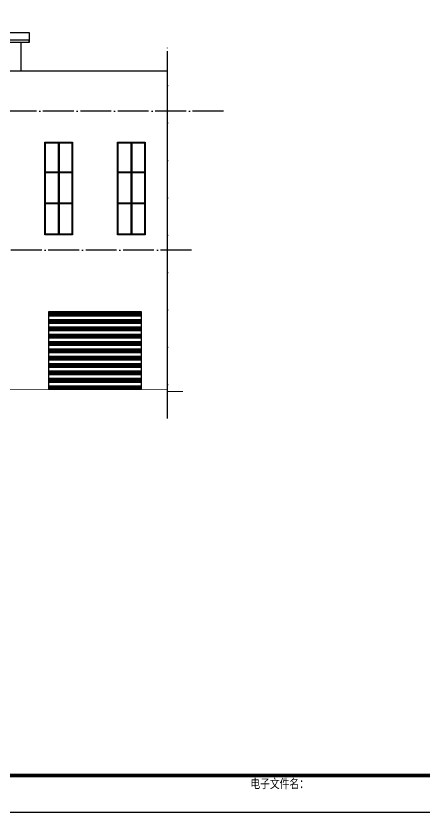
# Model space of a CAD drawing. Extents: x -446699 to 757189, y -606167 to -103070.
# Drawn here: x -130417 to -104001, y -381636 to -330085 of the extents above; entities that cross this region are included whole.
import ezdxf

# ---------------------------------------------------------------- set-up
doc = ezdxf.new("R2010")
doc.units = 0
doc.header["$LTSCALE"] = 1000
doc.header["$MEASUREMENT"] = 0
doc.linetypes.add('DOTE', pattern=[2.42, 2, -0.2, 0.02, -0.2])
for name, color, linetype in [('14', 14, 'Continuous'), ('DOTE', 1, 'Continuous'), ('E_WINDOW', 2, 'Continuous'), ('PUB_TITLE', 4, 'Continuous')]:
    doc.layers.add(name, color=color, linetype=linetype)
doc.styles.add('HZTXT', font='romane.shx', dxfattribs={"width": 0.7, "bigfont": 'hztxt.shx'})

# ---------------------------------------------------------------- blocks, each defined once
blk = doc.blocks.new('YHYHHRR')
at = {"layer": '14', "style": 'HZTXT', "width": 0.85}
blk.add_text('电子文件名：', height=450, rotation=359.9997, dxfattribs=at).set_placement((242776, 460265))
blk = doc.blocks.new('34TTEHH')
at = {"color": 4}
for p, q in [((-110783, -302570), (-110783, -308470)), ((-110733, -302570), (-110733, -308470)), ((-109908, -304470), (-111608, -304470)), ((-109908, -304520), (-111608, -304520)), ((-109908, -306470), (-111608, -306470)), ((-109908, -306520), (-111608, -306520))]:
    blk.add_line(p, q, dxfattribs=at)
at = {"color": 2}
blk.add_lwpolyline([(-111658, -302520), (-109858, -302520), (-109858, -308520), (-111658, -308520)], close=True, dxfattribs=at)
at = {"color": 4}
blk.add_lwpolyline([(-111608, -302570), (-109908, -302570), (-109908, -308470), (-111608, -308470)], close=True, dxfattribs=at)

msp = doc.modelspace()

# ---------------------------------------------------------------- hatches: boundary and pattern name
h = msp.add_hatch()
h.set_pattern_fill('ANSI34', color=8, scale=50, angle=135)
h.set_pattern_definition([(180, (-83155, -10889.25), (-3e-14, -476.25), []), (180, (-83234.36, -10809.87), (-3e-14, -476.25), []), (180, (-83313.73, -10730.5), (-3e-14, -476.25), []), (180, (-83393.1, -10651.12), (-3e-14, -476.25), [])])
h.paths.add_polyline_path([(-128299.8, -354256.1), (-122299.8, -354256.1), (-122299.8, -349256.1), (-128299.8, -349256.1)])

# ---------------------------------------------------------------- linework, layer by layer
at = {"color": 8}
msp.add_line((-130099.8, -331796.1), (-130099.8, -333606.1), dxfattribs=at)
msp.add_lwpolyline([(-129549.8, -331156.1), (-129549.8, -331796.1), (-206549.8, -331796.1), (-206549.8, -331156.1), (-129549.8, -331156.1), (-129549.8, -331796.1), (-129549.8, -331646.1), (-206549.8, -331646.1)], dxfattribs=at)
at = {"color": 30}
msp.add_lwpolyline([(-120599.8, -354256.1), (-120599.8, -333656.1), (-214599.8, -333656.1), (-214599.8, -354256.1)], dxfattribs=at)
at = {"const_width": 50}
msp.add_lwpolyline([(-120599.8, -354256.1), (-214599.8, -354256.1), (-214599.8, -354406.1), (-215599.8, -354406.1), (-214599.8, -354406.1), (-214599.8, -354256.1), (-120599.8, -354256.1), (-120599.8, -354406.1), (-119599.8, -354406.1)], dxfattribs=at)
at = {"layer": 'DOTE', "linetype": 'DOTE'}
for p, q in [((-120599.8, -356156.1), (-120599.8, -332078.3)), ((-116987.3, -336256.1), (-218551.7, -336256.1)), ((-119061.8, -345256.1), (-216137.8, -345256.1))]:
    msp.add_line(p, q, dxfattribs=at)
at = {"layer": 'E_WINDOW'}
msp.add_lwpolyline([(-128299.8, -354256.1), (-122299.8, -354256.1), (-122299.8, -349256.1), (-128299.8, -349256.1)], close=True, dxfattribs=at)
at = {"layer": 'PUB_TITLE'}
msp.add_lwpolyline([(-235234.7, -381635.7), (-77584.7, -381635.7), (-77584.7, -292535.7), (-235234.7, -292535.7)], close=True, dxfattribs=at)
at = {"layer": 'PUB_TITLE', "color": 14}
msp.add_lwpolyline([(-235234.7, -381635.7), (-77584.7, -381635.7), (-77584.7, -292535.7), (-235234.7, -292535.7)], close=True, dxfattribs=at)
at = {"layer": 'PUB_TITLE', "color": 14, "const_width": 236}
msp.add_lwpolyline([(-229335.6, -379276), (-79084.7, -379276), (-79084.7, -294895.7), (-229335.6, -294895.7)], close=True, dxfattribs=at)

# ---------------------------------------------------------------- block references
at = {"xscale": 1.5, "yscale": 1.5, "zscale": 1.5}
msp.add_blockref('YHYHHRR', (-479406.5, -1070550.3), dxfattribs=at)
for p in [(-16891.4, -35735.7), (-12191.4, -35735.7)]:
    msp.add_blockref('34TTEHH', p)

doc.saveas('drawing.dxf')
